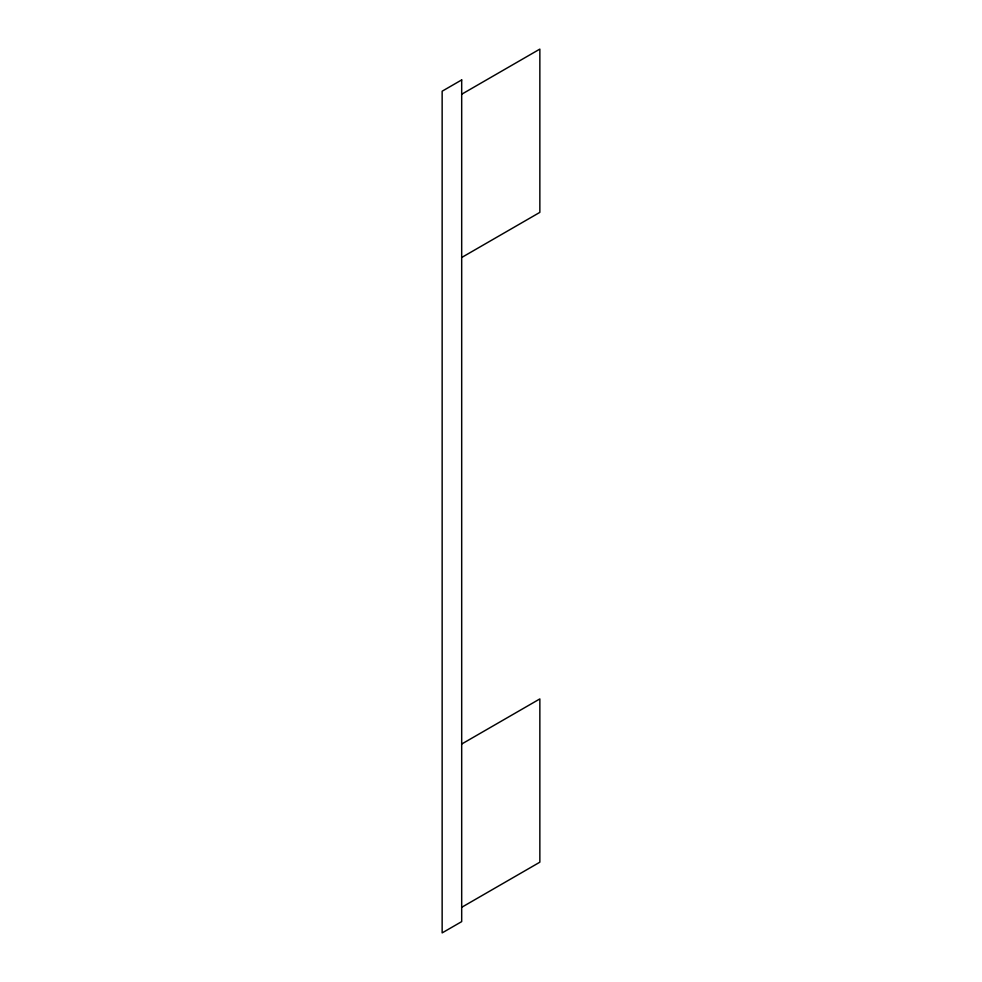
<?xml version="1.0" encoding="UTF-8"?>
<svg xmlns="http://www.w3.org/2000/svg" width="982" height="982" viewBox="0 0 982 982"><rect width="100%" height="100%" fill="white"/><g stroke="black" fill="none" stroke-linecap="round" stroke-linejoin="round"><path stroke-width="1.47" d="M461.687 94.235L539.855 49.1L539.855 212.37L461.687 257.493M461.687 744.037L539.855 698.914L539.855 862.184L461.687 907.307M461.687 79.923L442.146 91.203L442.146 932.9L461.687 921.619L461.687 79.923"/></g></svg>
